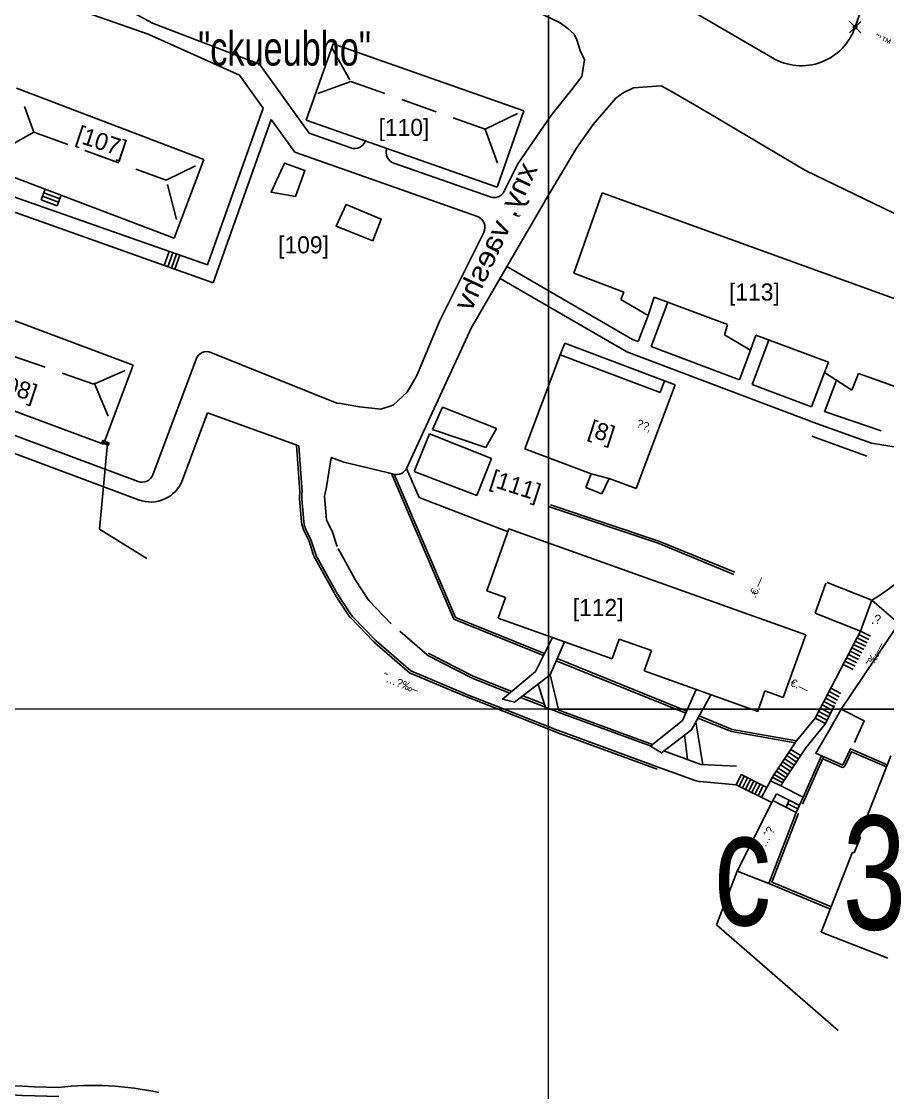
# Model space of a CAD drawing. Header units: millimetres. Extents: x 206768 to 208678, y 737854 to 739416.
# Drawn here: x 207191.2 to 207267.3, y 738555.2 to 738649.3 of the extents above; entities that cross this region are included whole.
import ezdxf
from ezdxf.enums import TextEntityAlignment as Align

# ---------------------------------------------------------------- set-up
doc = ezdxf.new("R2010")
doc.units = ezdxf.units.MM
doc.header["$LTSCALE"] = 0.5
doc.header["$PDMODE"] = 3
doc.header["$PDSIZE"] = 0.5
doc.linetypes.add('HIDDEN', pattern=[9.524999999999999, 6.35, -3.175])
doc.layers.get('0').update_dxf_attribs({"color": 2})
for name, color, linetype in [('1BATIM', 6, 'Continuous'), ('1MADREGOT', 60, 'Continuous'), ('2LOCAL_PT', 7, 'Continuous'), ('F-KIR-TOMECH', 140, 'Continuous'), ('H-HOUSE', 6, 'Continuous'), ('H-MIKLAT', 6, 'Continuous'), ('H-ROOF', 6, 'HIDDEN'), ('H-SCHACHA', 6, 'Continuous'), ('MISPAR', 1, 'Continuous'), ('R-GESHER', 1, 'Continuous'), ('reshet', 255, 'Continuous'), ('TEXT', 7, 'Continuous'), ('TR_ANOT_L', 7, 'Continuous'), ('W-PIPE', 7, 'Continuous')]:
    doc.layers.add(name, color=color, linetype=linetype)
for name, color, linetype, lineweight in [('1COVER', 7, 'Continuous', 25), ('1DIRT-ROAD', 30, 'HIDDEN', 25), ('1KAV-ASFLT', 7, 'Continuous', 25), ('1PRAT', 12, 'Continuous', 25), ('A-NOTE', 82, 'Continuous', 9), ('R-MER', 7, 'Continuous', 25), ('R-ROAD', 7, 'Continuous', 25), ('rehovot', 7, 'Continuous', 40)]:
    doc.layers.add(name, color=color, linetype=linetype, lineweight=lineweight)
doc.layers.add('help', color=2, linetype='Continuous', lineweight=9, plot=False)
doc.styles.add('NR1', font='narkism$.shx')
doc.styles.add('REHOV-BIG', font='gil1.shx', dxfattribs={"height": 1.8})
doc.styles.add('TRHEBTXT', font='hebtxt')

# ---------------------------------------------------------------- blocks, each defined once
blk = doc.blocks.new('ANOT0')
at = {"style": 'TRHEBTXT', "flags": 8}
blk.add_attdef('TEXT', text='', height=1.6, dxfattribs=at).set_placement((0, -1.155555555555556), align=Align.TOP_CENTER)
blk = doc.blocks.new('TRP9910')
blk.add_circle((0, 0), 0.35)
blk.add_point((0, 0))
at = {"style": 'TRHEBTXT', "flags": 8}
blk.add_attdef('NAME', text='', height=1.8, dxfattribs=at).set_placement((0, 2.1), align=Align.BOTTOM_CENTER)
blk.add_attdef('HIGHTM', text='', height=1.6, dxfattribs=at).set_placement((-1, 0), align=Align.RIGHT)
blk.add_attdef('HIGHTC', (1, 0), '', height=1.6, dxfattribs=at)
blk.add_attdef('MARK', text='', height=2, dxfattribs=at).set_placement((0, -1.3), align=Align.TOP_CENTER)
blk = doc.blocks.new('TR_LOT')
at = {"flags": 8}
blk.add_attdef('LOT', text='', height=3, dxfattribs=at).set_placement((0, 0), align=Align.MIDDLE_CENTER)
blk = doc.blocks.new('PIPE-1')
for p, q in [((0.7495712233940139, 0.1998856595600955), (-0.7495712233940139, 0.1998856595600955)), ((0.7495712233940139, 0.1499142446555197), (-0.7495712233940139, 0.1499142446555197)), ((0.7495712233940139, 0.09994282980915159), (-0.7495712233940139, 0.09994282980915159)), ((0.7495712233940139, 0.04997141490457579), (-0.7495712233940139, 0.04997141490457579)), ((0.7495712233940139, 0), (-0.7495712233940139, 0)), ((0.7495712233940139, -0.04997141490457579), (-0.7495712233940139, -0.04997141490457579)), ((0.7495712233940139, -0.09994282980915159), (-0.7495712233940139, -0.09994282980915159)), ((0.7495712233940139, -0.1499142446555197), (-0.7495712233940139, -0.1499142446555197)), ((0.7495712233940139, -0.1998856595600955), (-0.7495712233940139, -0.1998856595600955))]:
    blk.add_line(p, q)
blk.add_lwpolyline([(-0.7495712233940139, -0.2498570744646713), (0.7495712233940139, -0.2498570744646713), (0.7495712233940139, 0.2498570744646713), (-0.7495712233940139, 0.2498570744646713)], close=True)
blk = doc.blocks.new('ANOT10')
at = {"style": 'TRHEBTXT', "flags": 8}
blk.add_attdef('TEXT', text='', height=1.6, dxfattribs=at).set_placement((0, -1.155555555555556), align=Align.TOP_CENTER)

msp = doc.modelspace()

# ---------------------------------------------------------------- linework, layer by layer
at = {"layer": '1BATIM'}
for p, q in [((207260.9091476018, 738597.3293998454), (207261.867669187, 738599.9450162633)), ((207265.8951263841, 738598.4691099988), (207261.9693242059, 738600.0174566193)), ((207264.9005734322, 738595.7551710854), (207265.8951263841, 738598.4691099988)), ((207264.9005734322, 738595.7551710854), (207260.9091476018, 738597.3293998454)), ((207267.56, 738584.79), (207264.77, 738577.7)), ((207264.3564127458, 738576.2551392713), (207264.904088131, 738577.647234713)), ((207264.77, 738577.7), (207264.904088131, 738577.647234713)), ((207261.45, 738569.29), (207264.19, 738576.3200000001)), ((207264.19, 738576.3200000001), (207264.3564127458, 738576.2551392713)), ((207261.45, 738569.29), (207267.3048698897, 738567.0080165721))]:
    msp.add_line(p, q, dxfattribs=at)
at = {"layer": '1COVER'}
for p, q in [((207202.35, 738648.2), (207193.8867954715, 738651.1592879961)), ((207200.04, 738650.63), (207202.73, 738649.15)), ((207216.4842850223, 738639.4899295404), (207212.1255669517, 738645.5504743502)), ((207212.4386141778, 738641.6898074792), (207210.36, 738644.58)), ((207213.1486544027, 738640.7025377065), (207208.0387212223, 738626.3469340592)), ((207215.2272685806, 738637.8123451859), (207213.1486544027, 738640.7025377065)), ((207220.1361752685, 738638.2030306497), (207216.4842850223, 738639.4899295404)), ((207231.2502426651, 738632.1659686012), (207215.2272685806, 738637.8123451859)), ((207232.3782979399, 738633.8889979093), (207223.9087857466, 738636.8735908493)), ((207227.97, 738623.04), (207231.813487132, 738630.7779646264)), ((207244.3676380665, 738620.2853311975), (207233.2418913076, 738626.731123769)), ((207201.4979254792, 738607.2761329109), (207174.3696530035, 738617.3977616506)), ((207201.4601200229, 738608.8912418073), (207189.4734744953, 738613.3634903062)), ((207225.0411944755, 738610.0418069982), (207226.1396325513, 738607.4730504812)), ((207226.1396325514, 738607.473050481), (207233.9432019783, 738604.4793174828)), ((207252.2443118784, 738569.9362438502), (207254.0599631814, 738574.6569372378)), ((207256.86, 738573.58), (207254.0599631814, 738574.6569372378)), ((207262.95, 738560.65), (207252.2443118784, 738569.9362438502))]:
    msp.add_line(p, q, dxfattribs=at)
for centre, radius, start, end in [((207220.4685352186, 738639.1461832691), 1, 250.5879223982595, 340.5884953632526), ((207224.2411456966, 738637.8167434687), 1, 160.5884953632526, 250.5879223982595), ((207230.9178827151, 738631.2228159818), 1, 333.5861710799859, 70.58792239983231), ((207202.5466187338, 738610.0868699064), 3, 249.5393246937874, 339.538751735466)]:
    msp.add_arc(centre, radius, start, end, dxfattribs=at)
at = {"layer": '1DIRT-ROAD'}
msp.add_lwpolyline([(207226.84, 738593.64), (207226.84, 738593.65), (207223.69, 738596.39), (207221.72, 738598.43), (207220.56, 738600.22), (207218.93, 738603.18), (207218.52, 738604.45), (207218.01, 738605.53), (207217.83, 738607.56), (207218.01, 738608.42), (207218.3993824128, 738611.0040832852)], dxfattribs=at)
at = {"layer": '1KAV-ASFLT'}
for p, q in [((207264.4239590414, 738648.8068076946), (207274.97, 738679.75)), ((207257.1702560413, 738646.1018756864), (207247.5896640058, 738651.6955132723)), ((207236.38, 738650.2), (207238.51, 738649.19)), ((207238.51, 738649.19), (207239.2, 738648.68)), ((207239.2, 738648.68), (207239.74, 738648.18)), ((207239.74, 738648.18), (207239.99, 738647.71)), ((207239.99, 738647.71), (207240.14, 738647.23)), ((207240.14, 738647.23), (207240.29, 738646.76)), ((207240.29, 738646.76), (207240.67, 738645.94)), ((207240.67, 738645.94), (207240.43, 738644.46)), ((207240.43, 738644.46), (207239.54, 738643.32)), ((207239.54, 738643.32), (207237.71, 738641.03)), ((207244.05, 738643.04), (207243.41, 738642.57)), ((207244.95, 738643.48), (207244.05, 738643.04)), ((207247.38, 738643.65), (207244.95, 738643.48)), ((207248.36, 738643.14), (207247.38, 738643.65)), ((207251.58, 738641.26), (207248.36, 738643.14)), ((207243.41, 738642.57), (207241.43, 738640.27)), ((207260.06, 738636.21), (207251.58, 738641.26)), ((207237.71, 738641.03), (207234.8, 738636.7906115107)), ((207241.43, 738640.27), (207239.95, 738638.19)), ((207239.95, 738638.19), (207237.43, 738633.96)), ((207233.6062623069, 738634.3872991733), (207234.8, 738636.7906115107)), ((207272.2559647311, 738630.3161088452), (207260.06, 738636.21)), ((207265.8568292591, 738612.2482294673), (207269.1055807373, 738611.7224787346))]:
    msp.add_line(p, q, dxfattribs=at)
for centre, radius, start, end in [((207259.6912785078, 738650.4197971451), 5, 239.7214409176883, 341.1798927659488), ((207232.7106578899, 738634.8321505287), 1, 250.5879223998323, 333.5861710799859), ((207257.5303303298, 738612.8702113995), 16.65417468942612, 300.1499129714827, 319.3058597778954)]:
    msp.add_arc(centre, radius, start, end, dxfattribs=at)
at = {"layer": '1MADREGOT'}
for p, q in [((207192.934744001, 738633.6505714403), (207193.2862208276, 738634.576078891)), ((207194.3370334055, 738633.1180449843), (207192.9347440011, 738633.6505714405)), ((207194.4541923477, 738633.4265474678), (207193.0519029432, 738633.959073924)), ((207194.5713512898, 738633.7350499514), (207193.1690618854, 738634.2675764075)), ((207194.3370334054, 738633.1180449842), (207194.688510232, 738634.0435524348)), ((207204.1978160553, 738629.1058385018), (207203.7581369018, 738627.8706247647)), ((207204.5091569017, 738628.9964370804), (207204.0690286388, 738627.7599616369)), ((207204.8204977481, 738628.8870356592), (207204.3799203758, 738627.649298509)), ((207205.1318385944, 738628.7776342379), (207204.6908121128, 738627.5386353811)), ((207264.596678856, 738595.1692973049), (207265.484366402, 738594.7088509772)), ((207264.7486261441, 738595.4622341951), (207265.6363136902, 738595.0017878674)), ((207264.9005734322, 738595.7551710854), (207265.7882609783, 738595.2947247577)), ((207263.9888897036, 738593.9975497442), (207264.8765772496, 738593.5371034166)), ((207264.1408369917, 738594.2904866345), (207265.0285245377, 738593.8300403068)), ((207264.2927842798, 738594.5834235246), (207265.1804718258, 738594.1229771969)), ((207264.4447315679, 738594.8763604148), (207265.332419114, 738594.4159140871)), ((207263.5330478392, 738593.1187390737), (207264.4207353852, 738592.658292746)), ((207263.6849951273, 738593.4116759639), (207264.5726826734, 738592.9512296362)), ((207263.8369424155, 738593.704612854), (207264.7246299615, 738593.2441665264)), ((207263.3811005511, 738592.8258021836), (207264.2687880972, 738592.3653558559)), ((207262.140760965, 738590.4345701603), (207263.0284485111, 738589.9741238328)), ((207262.2927082531, 738590.7275070506), (207263.1803957992, 738590.2670607229)), ((207261.6849191007, 738589.5557594898), (207262.5726066468, 738589.0953131621)), ((207261.8368663888, 738589.8486963799), (207262.7245539349, 738589.3882500523)), ((207261.9888136769, 738590.1416332702), (207262.876501223, 738589.6811869426)), ((207261.0771299482, 738588.3840119289), (207261.9648174944, 738587.9235656015)), ((207261.2290772364, 738588.6769488192), (207262.1167647825, 738588.2165024916)), ((207261.3810245245, 738588.9698857095), (207262.2687120706, 738588.5094393818)), ((207261.5329718126, 738589.2628225996), (207262.4206593587, 738588.8023762719)), ((207260.9251826601, 738588.0910750388), (207261.8128702063, 738587.6306287112)), ((207258.426309723, 738584.8107144254), (207259.2586220515, 738584.2564074817)), ((207258.6092310144, 738585.0853774939), (207259.441543343, 738584.5310705501)), ((207258.7921523059, 738585.3600405622), (207259.6244646344, 738584.8057336186)), ((207257.6946245574, 738583.7120621519), (207258.5269368859, 738583.1577552081)), ((207257.8775458488, 738583.9867252202), (207258.7098581773, 738583.4324182766)), ((207258.0604671402, 738584.2613882886), (207258.8927794687, 738583.7070813449)), ((207258.2433884316, 738584.536051357), (207259.0757007601, 738583.9817444133)), ((207253.9695524625, 738582.2461636991), (207254.4160421644, 738583.140952471)), ((207254.2469369818, 738582.1077518915), (207254.6934266837, 738583.0025406634)), ((207254.5243215011, 738581.9693400839), (207254.9708112029, 738582.8641288558)), ((207254.8017060203, 738581.8309282763), (207255.2481957222, 738582.7257170483)), ((207257.1590424038, 738582.8786320591), (207258.0543309535, 738582.4318929737)), ((207257.3287819745, 738583.1627360149), (207258.1936669822, 738582.6573381509)), ((207257.511703266, 738583.4373990834), (207258.3440155945, 738582.8830921396)), ((207255.0790905396, 738581.6925164687), (207255.5255802415, 738582.5873052407)), ((207255.3564750589, 738581.5541046612), (207255.8029647607, 738582.4488934331)), ((207255.6338595781, 738581.4156928536), (207256.08034928, 738582.3104816255)), ((207255.9112440974, 738581.2772810461), (207256.3577337993, 738582.172069818)), ((207256.2110059045, 738581.1277032194), (207256.6874061555, 738582.007566958)), ((207257.001830321, 738582.5882770254), (207257.8971188707, 738582.14153794)), ((207257.001830321, 738582.5882770254), (207257.8971188707, 738582.14153794)), ((207259.5315224883, 738580.4225010986), (207258.6407711178, 738580.8798421008)), ((207254.0599631814, 738574.6569372378), (207257.1062944541, 738580.6809641339)), ((207259.3957612441, 738580.1212505492), (207258.5050098737, 738580.5785915515))]:
    msp.add_line(p, q, dxfattribs=at)
at = {"layer": '1PRAT'}
for p, q in [((207235.4172191024, 738611.7564536945), (207238.5368629145, 738620.026604092)), ((207248.6362653434, 738617.3925938997), (207247.7006199951, 738617.7455355128)), ((207245.1923006554, 738608.2626714956), (207248.6362653434, 738617.3925938997)), ((207265.4474477128, 738611.1202193833), (207260.6135278034, 738612.8745632807)), ((207241.24, 738609.5599999999), (207235.4172191024, 738611.7564536945)), ((207245.1923006554, 738608.2626714956), (207242.84, 738609.15)), ((207265.8951263841, 738598.4691099988), (207268.2687333696, 738596.4268098546)), ((207268.2687333685, 738596.4268098532), (207263.2, 738588.9)), ((207264.9005734322, 738595.7551710852), (207260.9251826601, 738588.0910750388)), ((207262.6289803453, 738589.2039951672), (207261.7642097795, 738587.5368170068)), ((207259.2849291618, 738586.0999631938), (207260.9251826601, 738588.0910750388)), ((207260.0890728313, 738585.5033599692), (207261.7642097795, 738587.5368170068)), ((207257.2436886988, 738583.0349653217), (207259.2849291618, 738586.0999631938)), ((207258.1013162205, 738582.5186700746), (207260.0890728313, 738585.5033599692)), ((207254.4160421644, 738583.140952471), (207256.6874061554, 738582.007566958)), ((207256.6874061555, 738582.007566958), (207257.2436886988, 738583.0349653217)), ((207253.9695524625, 738582.2461636991), (207257.1062944541, 738580.6809641339)), ((207257.8971188706, 738582.1415379399), (207258.1013162205, 738582.5186700746)), ((207257.8971188707, 738582.14153794), (207259.8639360745, 738581.1601179062)), ((207257.1062944541, 738580.6809641339), (207257.5243408228, 738581.4530540733)), ((207258.6407711178, 738580.8798421008), (207257.5243408228, 738581.4530540733)), ((207258.3692486296, 738580.2773410021), (207258.6407711178, 738580.8798421009)), ((207259.26, 738579.82), (207259.8639360745, 738581.1601179062))]:
    msp.add_line(p, q, dxfattribs=at)
for centre, radius, start, end in [((207198.4184346212, 738721.5451694728), 165.9368277208443, 256.974568317306, 268.6347490235199), ((207198.4184346212, 738721.5451694728), 166.7368277208444, 256.974568317306, 268.6536133644926), ((207197.5171160477, 738528.5235542965), 27.30303964339535, 77.80511673935165, 96.41864644645987)]:
    msp.add_arc(centre, radius, start, end, dxfattribs=at)
at = {"layer": 'F-KIR-TOMECH'}
for p, q in [((207223.7121277746, 738609.5891546557), (207229.1864362827, 738596.7871897877)), ((207223.9570261506, 738609.5251246755), (207229.3379068903, 738596.9416456687)), ((207229.3379068903, 738596.9416456687), (207237.1485407731, 738593.7805361298)), ((207229.1864362827, 738596.7871897877), (207237.0735091049, 738593.5951439812)), ((207259.26, 738579.82), (207257.2100166849, 738580.872528747)), ((207256.86, 738573.58), (207259.26, 738579.82)), ((207257.1165548927, 738573.68990719), (207259.4466691212, 738579.7482041841)), ((207262.27, 738571.33), (207256.86, 738573.58)), ((207262.3468018739, 738571.5146658391), (207257.1165548927, 738573.68990719))]:
    msp.add_line(p, q, dxfattribs=at)
for points in [[(207234.4249483028, 738588.347991479), (207230.1747047954, 738590.0291755609, -0.02309565737035328), (207230.0315630308, 738590.0935882406), (207225.2944286813, 738592.0785726152), (207222.2461459195, 738594.7300947636, -0.02174142195264078), (207222.107450463, 738594.8617536314), (207220.137450462, 738596.9017536326, -0.04827348086155019), (207219.873776259, 738597.2335645031), (207218.713776258, 738599.0235645047, -0.01791131990101411), (207218.6328750962, 738599.1587791911), (207217.002875096, 738602.1187791914, -0.04780878792425339), (207216.8363964692, 738602.5041122461), (207216.4700203323, 738603.63898467), (207216.0206529771, 738604.5905861282, -0.08841451405704095), (207215.8185979293, 738605.3356884863), (207215.6385979293, 738607.3656884864, -0.07055940658166895), (207215.6709870753, 738607.9826856884), (207215.3778868082, 738612.0936038182)], [(207225.401405523, 738592.2505951164), (207222.3774053823, 738594.8809952388, -0.02174142195345995), (207222.2513186019, 738595.0006851205), (207220.2813186018, 738597.0406851205, -0.0482734808010578), (207220.041614781, 738597.3423313665), (207218.881614781, 738599.1323313664, -0.01791131990350104), (207218.8080682691, 738599.2552538103), (207217.1780682691, 738602.2152538104, -0.04780878797055074), (207217.026724063, 738602.5655565873), (207216.6563821203, 738603.7127133365), (207216.2015027065, 738604.6759873893, -0.08841451404144127), (207216.0178162993, 738605.3533531694), (207215.8378162993, 738607.3833531694, -0.07382431552360856), (207215.8724187495, 738607.9697263084), (207215.5836854506, 738612.0193949246)], [(207234.4985124445, 738588.5339708248), (207230.2482689371, 738590.2151549067, -0.02426305324494426), (207230.1157303371, 738590.2751685394), (207225.401405523, 738592.2505951164)], [(207247.1198373887, 738583.8066517792), (207238.3753102534, 738587.0010661958, -0.006605317590290433), (207238.3382689371, 738587.0151549068), (207234.4985124445, 738588.5339708248)], [(207247.0512120892, 738583.6187939387), (207238.3066849586, 738586.8132083535, -0.006605317579097238), (207238.2647047942, 738586.8291755616), (207234.4249483028, 738588.3479914791)], [(207261.577868173, 738584.5319419022), (207263.2589871245, 738583.7871423668, 0.4088238006273116), (207263.5213330224, 738583.8856297743), (207264.1090179349, 738585.1487137653), (207267.1755007847, 738583.812903428)], [(207253.9695524625, 738582.2461636991), (207250.8131873949, 738582.5314887136, -0.0765708689249782), (207250.3653102534, 738582.6210661958), (207247.1198373887, 738583.8066517792)]]:
    msp.add_lwpolyline(points, format="xyb", dxfattribs=at)
for points in [[(207237.5965156844, 738606.6603430948), (207247.1201317258, 738603.4724800128), (207253.7739059142, 738600.7350413827)], [(207237.66, 738606.85), (207247.19, 738603.66), (207253.85, 738600.92)], [(207234.0926653772, 738590.3075860065), (207230.8, 738591.61), (207226.84, 738593.64)], [(207234.2676020402, 738590.4534674452), (207230.8825943113, 738591.7924074617), (207226.9312359551, 738593.8179775281)], [(207238.1851126161, 738593.1452572607), (207249.5566340762, 738588.5429899548)], [(207238.2653465506, 738593.3285439551), (207249.6381151822, 738588.7257718954)], [(207246.5038278917, 738585.6286350156), (207238.89, 738588.41), (207235.0502435074, 738589.928815918)], [(207237.1402816184, 738589.3171788605), (207235.2361847943, 738590.0703444772)], [(207246.6444577578, 738585.7901892697), (207238.9611071292, 738588.5969512173), (207238.389524163, 738588.8230408948)], [(207264.36, 738585.97), (207265.23, 738587.86), (207263.2, 738588.9), (207262.19, 738587.07), (207260.97, 738585.02), (207263.34, 738583.97), (207264.01, 738585.41), (207267.2487841172, 738583.9991323982)], [(207250.6247611306, 738588.1128414301), (207253.574234231, 738586.9167952517), (207259.1640082122, 738585.9183959264)], [(207250.7227488744, 738588.2889246691), (207253.63, 738587.11), (207259.2849291618, 738586.0999631938)], [(207254.02, 738583.89), (207250.88, 738584.03), (207247.6345271353, 738585.2155855835)], [(207259.8028314126, 738580.5289279668), (207261.6589139803, 738584.714714171)], [(207259.8639360745, 738581.1601179062), (207259.8639360745, 738581.1601179062), (207261.4760825677, 738584.7957862042)]]:
    msp.add_lwpolyline(points, dxfattribs=at)
at = {"layer": 'H-HOUSE'}
for p, q in [((207216.2243484307, 738640.6418030442), (207218.5891986772, 738647.3528579103)), ((207218.5891986772, 738647.3528579103), (207235.3456619948, 738641.4480046281)), ((207190.7713676261, 738643.4457521981), (207207.2405009304, 738637.1915137247)), ((207235.3456619948, 738641.4480046281), (207232.9806777036, 738634.7369975599)), ((207232.9806777036, 738634.7369975599), (207216.2243484307, 738640.6418030442)), ((207204.6137654033, 738630.27438685), (207188.1444930115, 738636.5286758969)), ((207207.2405009304, 738637.1915137247), (207204.6137654033, 738630.27438685)), ((207239.7174933937, 738627.1837733287), (207242.21, 738634.26)), ((207242.21, 738634.26), (207271.55, 738623.62)), ((207244.12, 738625.52), (207239.7174933937, 738627.1837733287)), ((207184.3382588328, 738625.3465389848), (207201.009633255, 738619.1264055881)), ((207243.8651448055, 738624.8950147581), (207244.12, 738625.52)), ((207246.79, 738625.09), (207246.2511075301, 738623.469983836)), ((207253.21, 738622.69), (207246.79, 738625.09)), ((207246.2511075301, 738623.469983836), (207243.8651448055, 738624.8950147581)), ((207252.9434362098, 738621.7832111304), (207253.21, 738622.69)), ((207255.2421069533, 738620.4163461461), (207252.9434362098, 738621.7832111304)), ((207255.7, 738621.74), (207255.2421069533, 738620.4163461461)), ((207262.0831495249, 738619.3798186717), (207255.7, 738621.74)), ((207201.009633255, 738619.1264055881), (207198.4116089008, 738612.163320648)), ((207261.75, 738618.48), (207262.0831495249, 738619.3798186717)), ((207264.14, 738616.91), (207261.75, 738618.48)), ((207198.4116089008, 738612.163320648), (207181.7403736066, 738618.3834017252)), ((207264.719494907, 738618.3684006784), (207264.14, 738616.91)), ((207269.08, 738616.82), (207264.719494907, 738618.3684006784)), ((207234.0297628258, 738604.7215281415), (207232.0830877304, 738599.2744297053)), ((207260.0844785681, 738595.4115978339), (207234.0297628258, 738604.7215281415)), ((207232.0830877304, 738599.2744297053), (207233.7282264005, 738598.686511301)), ((207233.7282264005, 738598.686511301), (207233.0818856204, 738596.877835541)), ((207233.0818856204, 738596.877835541), (207243.0814628449, 738593.3045413487)), ((207243.0814628449, 738593.3045413487), (207243.7062553125, 738595.0530281399)), ((207243.7062553125, 738595.0530281399), (207246.5421768159, 738594.0396910728)), ((207258.1202762355, 738589.9137206612), (207260.0844785681, 738595.4115978339)), ((207246.5421768159, 738594.0396910728), (207245.9028661529, 738592.2504620642)), ((207245.9028661529, 738592.2504620642), (207255.8686858315, 738588.6896804766)), ((207255.8686858315, 738588.6896804766), (207256.5113957395, 738590.4885364434)), ((207256.5113957395, 738590.4885364434), (207258.1202762355, 738589.9137206612))]:
    msp.add_line(p, q, dxfattribs=at)
at = {"layer": 'H-MIKLAT'}
for p, q in [((207238.5368629145, 738620.026604092), (207238.9250986888, 738621.0558139752)), ((207247.7006199951, 738617.7455355128), (207238.9250986888, 738621.0558139752)), ((207247.3123842207, 738616.7163256295), (207238.5368629145, 738620.026604092)), ((207247.3123842207, 738616.7163256295), (207247.7006199951, 738617.7455355128)), ((207240.79, 738608.35), (207241.24, 738609.56)), ((207241.24, 738609.56), (207242.84, 738609.15)), ((207242.84, 738609.15), (207242.17, 738607.82)), ((207242.17, 738607.82), (207240.79, 738608.35))]:
    msp.add_line(p, q, dxfattribs=at)
at = {"layer": 'H-ROOF'}
for points in [[(207218.5, 738646.94), (207220.14, 738644.04), (207217.25, 738642.99)], [(207220.14, 738644.04), (207231.94, 738639.85), (207234.77, 738641.21)], [(207192.31, 738639.59), (207191.49, 738641.85)], [(207189.54, 738638.02), (207192.31, 738639.59), (207203.93, 738635.36)], [(207231.94, 738639.85), (207233.24, 738636.27)], [(207204.83, 738631.9), (207203.93, 738635.36), (207206.5, 738636.62)], [(207185.8, 738621.53), (207197.58, 738617.45), (207200.32, 738618.65)], [(207197.6, 738617.57), (207199.19, 738613.78)]]:
    msp.add_lwpolyline(points, dxfattribs=at)
at = {"layer": 'H-SCHACHA'}
for p, q in [((207228.19, 738615.42), (207227.31, 738613.46)), ((207232.92, 738613.54), (207228.19, 738615.42)), ((207227.06, 738613.07), (207225.71, 738609.78)), ((207232.48, 738610.9), (207227.06, 738613.07)), ((207227.31, 738613.46), (207232, 738611.87)), ((207232, 738611.87), (207232.92, 738613.54)), ((207231.21, 738607.67), (207232.48, 738610.9)), ((207225.71, 738609.78), (207231.21, 738607.67))]:
    msp.add_line(p, q, dxfattribs=at)
for points in [[(207215.28, 738633.92), (207216.1, 738636.23), (207214.31, 738636.87), (207213.13, 738634.3), (207215.28, 738633.92)], [(207222.08, 738630.04), (207222.81, 738631.94), (207219.74, 738633.22), (207218.86, 738631.32), (207222.08, 738630.04)]]:
    msp.add_lwpolyline(points, dxfattribs=at)
at = {"layer": 'help', "elevation": 8.36}
for points in [[(207039.0562545967, 738869.544511107), (207237.5062545967, 738869.544511107), (207237.5062545967, 738588.8795111071), (207039.0562545967, 738588.8795111071)], [(207237.5062545967, 738869.544511107), (207435.9562545967, 738869.544511107), (207435.9562545967, 738588.8795111071), (207237.5062545967, 738588.8795111071)], [(207237.5062545967, 738588.8795111071), (207435.9562545967, 738588.8795111071), (207435.9562545967, 738308.2145111072), (207237.5062545967, 738308.2145111072)]]:
    msp.add_lwpolyline(points, close=True, dxfattribs=at)
at = {"layer": 'R-GESHER'}
for points in [[(207238.9077280593, 738594.796002631), (207237.64, 738591.9), (207234.5, 738589.51), (207233.46, 738589.78), (207236.35, 738592.19), (207237.8484126354, 738595.1745432)], [(207238.41, 738588.74), (207237.6322722598, 738591.8941180577)], [(207237.29, 738588.83), (207236.5925512528, 738591.099476082)], [(207250.4802808923, 738590.6149544342), (207249.27, 738587.9), (207246.47, 738585.65), (207247.42, 738585.05), (207250.05, 738587.08), (207251.7622533607, 738590.1569064152)], [(207250.4306876475, 738587.7640928403), (207251.0427027027, 738583.99)], [(207249.7, 738584.48), (207249.4550363276, 738586.6207694847)]]:
    msp.add_lwpolyline(points, dxfattribs=at)
at = {"layer": 'R-MER'}
for p, q in [((207208.0387212223, 738626.3469340592), (207186.37, 738634.06)), ((207247.9773129856, 738624.646144678), (207246.5111302299, 738620.7593061061)), ((207246.2511075301, 738623.469983836), (207245.388355812, 738621.1828360418)), ((207256.8618923104, 738621.3103881718), (207255.3905380072, 738617.4098398695)), ((207255.2421069533, 738620.4163461461), (207254.2677635892, 738617.8333698051)), ((207261.75, 738618.48), (207260.604418893, 738615.4430737938)), ((207262.7778425212, 738617.8048063774), (207261.727193311, 738615.0195438581))]:
    msp.add_line(p, q, dxfattribs=at)
for points in [[(207212.1255669514, 738645.5504743503), (207202.73, 738649.15)], [(207202.35, 738648.2), (207210.36, 738644.58)], [(207187.68, 738634.91), (207207.5411269313, 738627.9310393517), (207212.4386141778, 738641.6898074793)], [(207245.388355812, 738621.1828360418), (207244.8836629646, 738621.3732149155), (207233.8434542912, 738627.7694502961)], [(207254.2677635892, 738617.8333698051), (207246.5111302299, 738620.7593061061)], [(207265.8568292591, 738612.2482294673), (207261.03, 738614), (207244.3676380665, 738620.2853311975)], [(207260.604418893, 738615.4430737938), (207255.3905380072, 738617.4098398695)], [(207266.7127364233, 738613.3541331369), (207261.7310336989, 738615.0297246953)]]:
    msp.add_lwpolyline(points, dxfattribs=at)
at = {"layer": 'R-ROAD'}
for p, q in [((207230.75, 738622.43), (207237.43, 738633.96)), ((207225.0633440398, 738610.0868707839), (207230.75, 738622.43)), ((207227.97, 738623.04), (207225.95, 738618.21)), ((207206.5419431017, 738619.6506725277), (207202.7465932772, 738609.4785803518)), ((207218.91, 738615.77), (207207.8528202733, 738620.2285402124)), ((207225.95, 738618.21), (207225.09, 738616.74)), ((207225.09, 738616.74), (207223.87, 738615.61)), ((207219.26, 738615.74), (207218.91, 738615.77)), ((207220.9, 738615.45), (207219.26, 738615.74)), ((207207.5504855165, 738614.9160849813), (207205.3573452422, 738609.0381485445)), ((207207.5504855165, 738614.9160849813), (207215.5836854506, 738612.0193949245)), ((207222.76, 738615.24), (207220.9, 738615.45)), ((207223.87, 738615.61), (207222.76, 738615.24)), ((207218.3993824128, 738611.0040832853), (207219.52, 738610.6)), ((207219.52, 738610.6), (207221.74, 738610.07)), ((207221.74, 738610.07), (207223.45, 738609.66)), ((207223.45, 738609.66), (207223.8941910246, 738609.539948372))]:
    msp.add_line(p, q, dxfattribs=at)
for centre, radius, start, end in [((207207.4788519378, 738619.3010987404), 0.9999999999324742, 68.0394359801031, 159.538751735466), ((207224.1551000498, 738610.505311765), 1, 254.8759926853809, 335.2638008263921), ((207201.809684441, 738609.8281541391), 1.00000000001819, 249.5393246953497, 339.538751735466)]:
    msp.add_arc(centre, radius, start, end, dxfattribs=at)
at = {"layer": 'W-PIPE'}
msp.add_lwpolyline([(207202.21, 738602.14), (207198.07, 738604.7), (207198.77, 738612.22), (207198.44, 738612.37)], dxfattribs=at)

# ---------------------------------------------------------------- block references
at = {"layer": '2LOCAL_PT', "xscale": 0.4500000000116415, "yscale": 0.4499999999534339, "zscale": 0.45}
msp.add_blockref('TRP9910', (207264.4239590414, 738648.8068076946), dxfattribs=at)
at = {"layer": 'MISPAR'}
ref = msp.add_blockref('TR_LOT', (207197.7566966987, 738637.2809315431), dxfattribs=dict(at, xscale=0.5, yscale=0.5, zscale=0.5))
ref.add_attrib('LOT', '[107]', dxfattribs={"layer": '0', "height": 1.5, "rotation": 341.4608076772344, "flags": 8}).set_placement((207198.2524883697, 738638.7658980646), align=Align.MIDDLE_CENTER)
ref = msp.add_blockref('TR_LOT', (207226.5042832067, 738640.5423925957), dxfattribs=dict(at, xscale=0.5, yscale=0.5, zscale=0.5))
ref.add_attrib('LOT', '[110]', dxfattribs={"layer": '0', "height": 1.5, "flags": 8}).set_placement((207224.8040423617, 738640.0022871165), align=Align.MIDDLE_CENTER)
ref = msp.add_blockref('TR_LOT', (207221.6041246144, 738627.4965483856), dxfattribs=dict(at, xscale=0.5, yscale=0.5, zscale=0.5))
ref.add_attrib('LOT', '[109]', dxfattribs={"layer": '0', "height": 1.5, "flags": 8}).set_placement((207215.9828481232, 738629.6847034093), align=Align.MIDDLE_CENTER)
at = {"layer": 'MISPAR', "xscale": 0.5, "yscale": 0.5, "zscale": 0.5}
for p, values in [((207255.5785522378, 738625.539673318), {'LOT': '[113]'}), ((207241.858106418, 738597.8172563267), {'LOT': '[112]'})]:
    msp.add_blockref('TR_LOT', p, dxfattribs=at).add_auto_attribs(values)
at = {"layer": 'MISPAR'}
ref = msp.add_blockref('TR_LOT', (207191.2231519089, 738618.3644582205), dxfattribs=dict(at, xscale=0.5, yscale=0.5, zscale=0.5))
ref.add_attrib('LOT', '[108]', dxfattribs={"layer": '0', "height": 1.5, "rotation": 342.0330714924115, "flags": 8}).set_placement((207190.3803272023, 738617.2705664302), align=Align.MIDDLE_CENTER)
ref = msp.add_blockref('TR_LOT', (207237.3450754994, 738613.3449614684), dxfattribs=dict(at, xscale=0.5, yscale=0.5, zscale=0.5))
ref.add_attrib('LOT', '[8]', dxfattribs={"layer": '0', "height": 1.5, "rotation": 342.1340022365784, "flags": 8}).set_placement((207242.1869687029, 738613.2731402408), align=Align.MIDDLE_CENTER)
ref = msp.add_blockref('TR_LOT', (207229.4443818845, 738611.189243123), dxfattribs=dict(at, xscale=0.5, yscale=0.5, zscale=0.5))
ref.add_attrib('LOT', '[111]', dxfattribs={"layer": '0', "height": 1.5, "rotation": 342.1340022365784, "flags": 8}).set_placement((207234.6154374109, 738608.5541444323), align=Align.MIDDLE_CENTER)
at = {"layer": 'TEXT'}
ref = msp.add_blockref('ANOT0', (207256.8441252899, 738599.1766313756), dxfattribs=dict(at, xscale=0.49999999999355, yscale=0.5, zscale=0.4999999999999998, rotation=247.1754049878854))
ref.add_attrib('TEXT', '.€.—', dxfattribs={"layer": '0', "height": 0.6808510638297871, "rotation": 66.20685897497872, "style": 'TRHEBTXT', "flags": 8}).set_placement((207255.4544332074, 738599.7699882005), align=Align.TOP_CENTER)
at = {"layer": 'TEXT', "xscale": 0.5, "yscale": 0.5, "zscale": 0.5}
msp.add_blockref('ANOT0', (207266.2681239117, 738597.757587676), dxfattribs=at).add_auto_attribs({'TEXT': '.\x81'})
at = {"layer": 'TEXT'}
ref = msp.add_blockref('ANOT0', (207260.1546012431, 738591.854727726), dxfattribs=dict(at, xscale=0.4999999999889956, yscale=0.5, zscale=0.4999999999999998, rotation=161.2255781225548))
ref.add_attrib('TEXT', '.€.—', dxfattribs={"layer": '0', "height": 0.6808510638297871, "rotation": 334.3943753195356, "style": 'TRHEBTXT', "flags": 8}).set_placement((207259.6019258442, 738591.2922253606), align=Align.TOP_CENTER)
at = {"layer": 'TR_ANOT_L'}
ref = msp.add_blockref('ANOT0', (207267.1542799553, 738648.3198951638), dxfattribs=dict(at, xscale=0.4500000000116415, yscale=0.4499999999534339, zscale=0.45))
ref.add_attrib('TEXT', '˜’™', dxfattribs={"layer": '0', "height": 0.7200000000000002, "rotation": 337.3829373683409, "style": 'TRHEBTXT', "flags": 8}).set_placement((207266.9932536628, 738647.9544675099), align=Align.TOP_CENTER)
ref = msp.add_blockref('ANOT0', (207246.7239625341, 738612.8994248699), dxfattribs=dict(at, xscale=0.4500000000142409, yscale=0.4499999999534339, zscale=0.45, rotation=339.3326567709721))
ref.add_attrib('TEXT', '\x8c\x8e‚', dxfattribs={"layer": '0', "height": 0.7200000000000002, "rotation": 339.3326567782987, "style": 'TRHEBTXT', "flags": 8}).set_placement((207246.0184435736, 738614.1588864888), align=Align.TOP_CENTER)
at = {"layer": 'TR_ANOT_L', "xscale": 0.4499999999601127, "yscale": 0.4499999999534339, "zscale": 0.45, "rotation": 62.58408804073279}
msp.add_blockref('ANOT10', (207265.4015269021, 738594.1147847942, 26), dxfattribs=at).add_auto_attribs({'TEXT': '˜‰—'})
at = {"layer": 'TR_ANOT_L'}
ref = msp.add_blockref('ANOT0', (207223.946436754, 738592.1701509), dxfattribs=dict(at, xscale=0.4500000000181314, yscale=0.4499999999534339, zscale=0.45, rotation=338.4187226243388))
ref.add_attrib('TEXT', '˜…\x90‰–', dxfattribs={"layer": '0', "height": 0.7200000000000002, "rotation": 338.4187226296477, "style": 'TRHEBTXT', "flags": 8}).set_placement((207224.6495050641, 738591.4881468867), align=Align.TOP_CENTER)
ref = msp.add_blockref('ANOT0', (207256.455247202, 738579.3935381103), dxfattribs=dict(at, xscale=0.4499999999658836, yscale=0.4499999999534339, zscale=0.45, rotation=63.17442108684477))
ref.add_attrib('TEXT', '\x8f…ˆ\x81', dxfattribs={"layer": '0', "height": 0.7200000000000002, "rotation": 63.17442108902059, "style": 'TRHEBTXT', "flags": 8}).set_placement((207256.2251630419, 738577.6025524207), align=Align.TOP_CENTER)
at = {"layer": 'W-PIPE', "xscale": 0.4000000059699029, "yscale": 0.4000000059604645, "zscale": 0.4000000059604645, "rotation": 155.5579833989858}
msp.add_blockref('PIPE-1', (207198.6, 738612.29), dxfattribs=at)

# ---------------------------------------------------------------- texts
at = {"layer": 'A-NOTE', "style": 'NR1', "width": 0.75}
msp.add_text('"ckueubho"', height=3, dxfattribs=at).set_placement((207206.7261970853, 738645.4290984636, 95.5))
at = {"layer": 'rehovot', "ltscale": 2, "style": 'REHOV-BIG', "text_generation_flag": 2, "width": 1.1}
msp.add_text('xny, vaeshv', height=1.8, rotation=1145.111119630023, dxfattribs=at).set_placement((207236.5782635107, 738636.3921777607))
at = {"layer": 'reshet', "lineweight": -3, "style": 'NR1', "width": 0.75}
for s, p in [('3', (207263.3330154787, 738569.5242520031)), ('c', (207252.0342567932, 738569.9002783971))]:
    msp.add_text(s, height=10, dxfattribs=at).set_placement(p)

doc.saveas('drawing.dxf')
